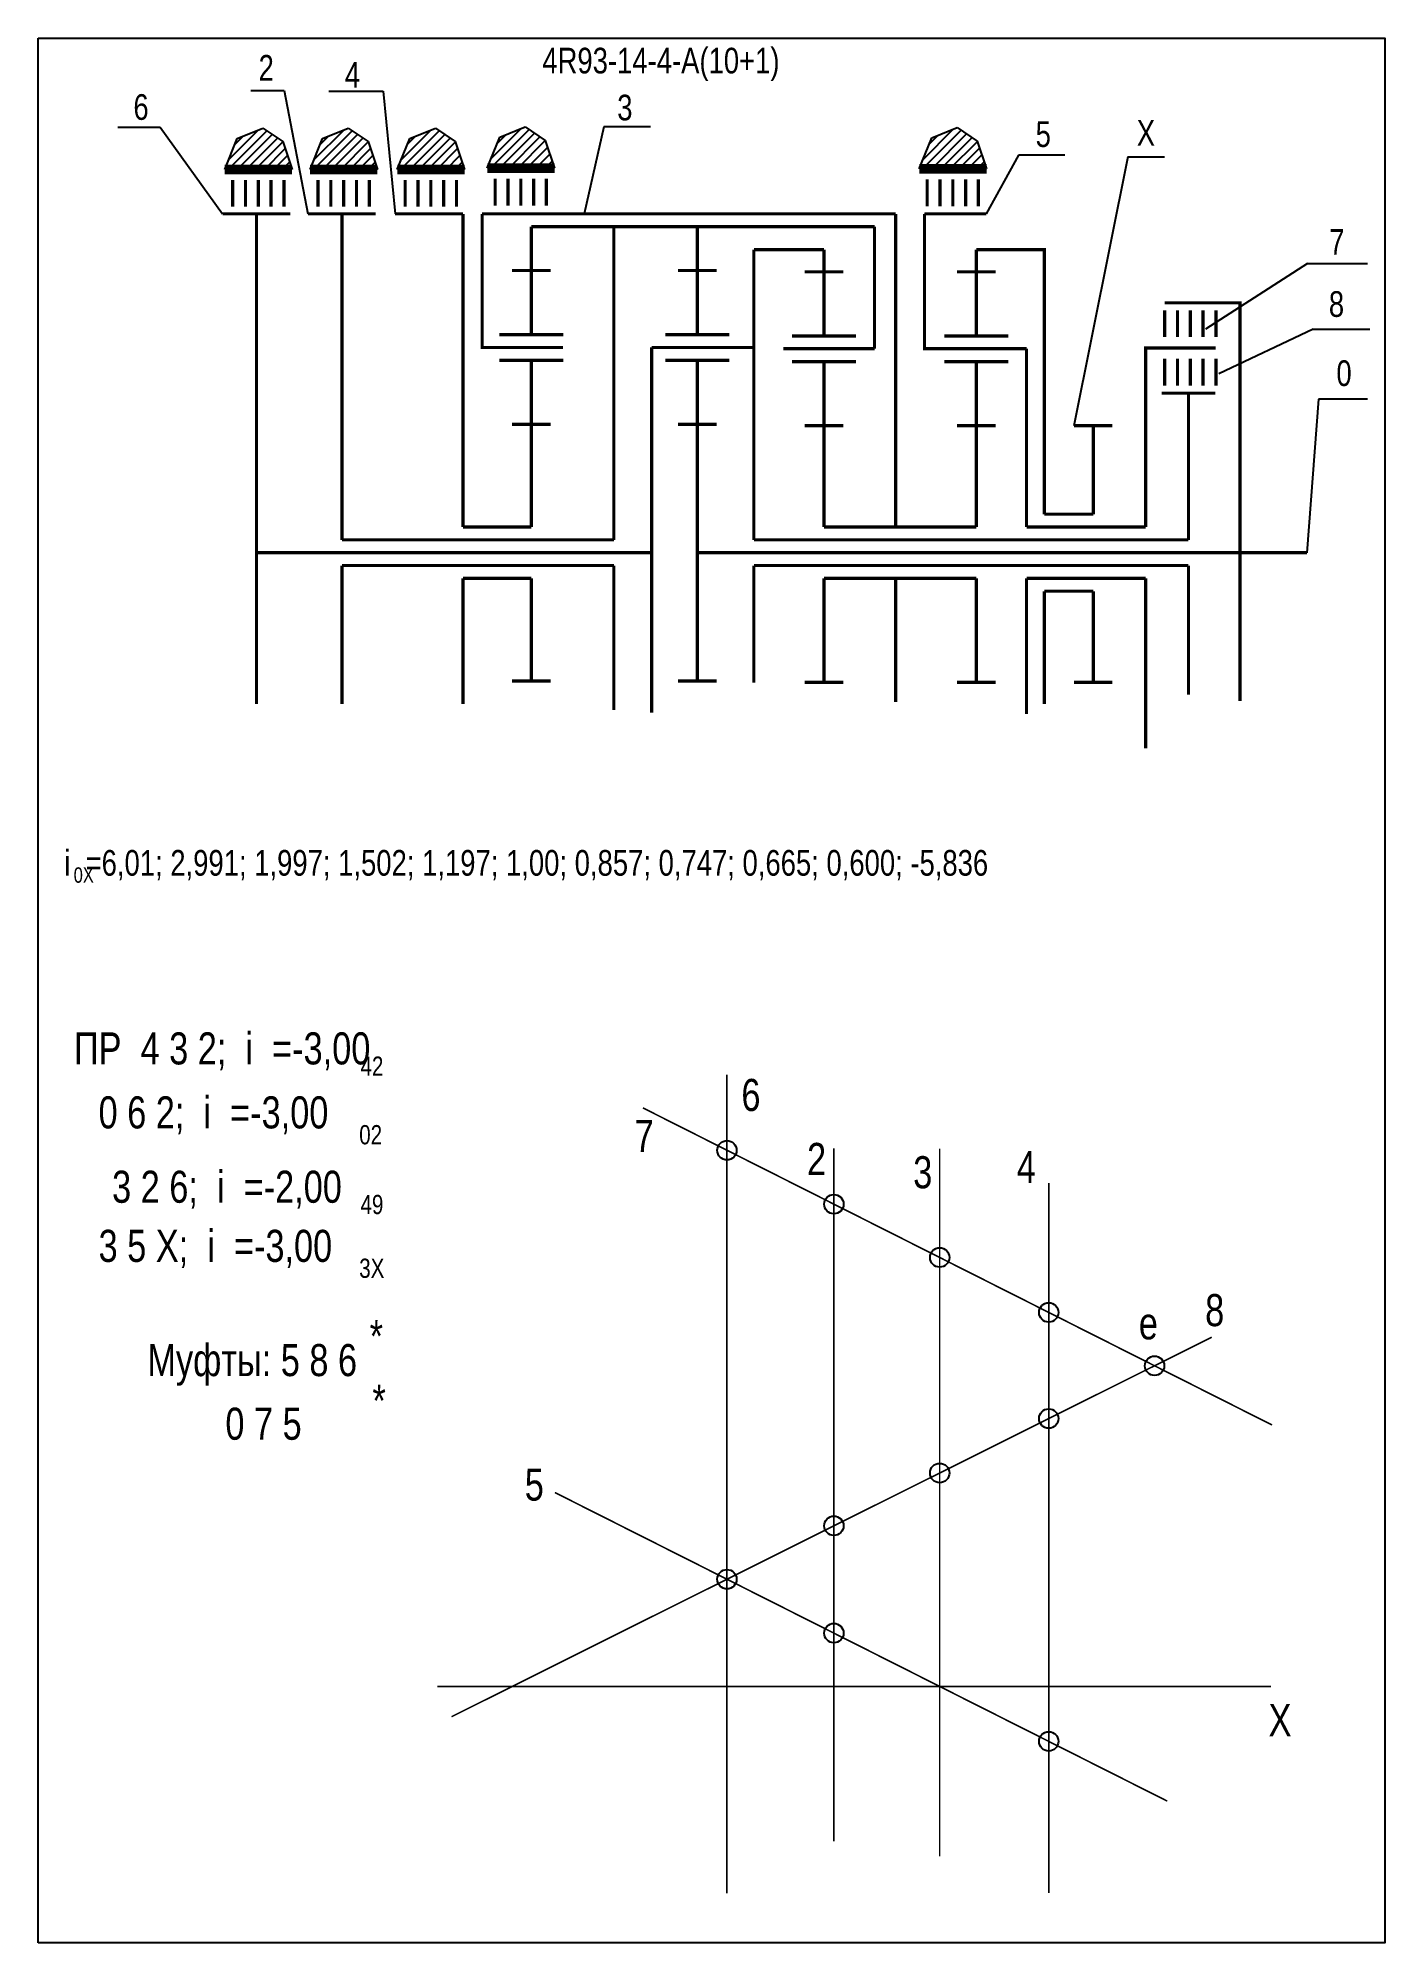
# Model space of a CAD drawing. Extents: x -352 to -142, y 153 to 450.
import ezdxf

# ---------------------------------------------------------------- set-up
doc = ezdxf.new("R2010")
doc.units = 0
doc.header["$LTSCALE"] = 15
doc.layers.get('DEFPOINTS').update_dxf_attribs({"linetype": 'CONTINUOUS'})
doc.layers.add('DIM', color=92, linetype='CONTINUOUS')
doc.layers.add('MAIN', color=5, linetype='CONTINUOUS')
doc.styles.add('AMK', font='amk.shx', dxfattribs={"width": 0.8})

msp = doc.modelspace()

# ---------------------------------------------------------------- hatches: boundary and pattern name
at = {"layer": 'DIM'}
h = msp.add_hatch(dxfattribs=at)
h.set_pattern_fill('_USER', color=0, angle=45, style=0, pattern_type=0)
h.set_pattern_definition([(45, (-71.0916, 3.7058), (-0.7071068, 0.7071068), [])])
h.paths.add_polyline_path([(-321.39, 434.22), (-323.33, 429.4), (-312.84, 429.4), (-314.28, 433.73), (-317.4, 435.84)])
h = msp.add_hatch(dxfattribs=at)
h.set_pattern_fill('_USER', color=0, angle=45, style=0, pattern_type=0)
h.set_pattern_definition([(45, (-57.7708, 3.7058), (-0.7071068, 0.7071068), [])])
h.paths.add_polyline_path([(-308.07, 434.22), (-310.01, 429.4), (-299.51, 429.4), (-300.96, 433.73), (-304.08, 435.84)])
h = msp.add_hatch(dxfattribs=at)
h.set_pattern_fill('_USER', color=0, angle=45, style=0, pattern_type=0)
h.set_pattern_definition([(45, (-44.1844, 3.7058), (-0.7071068, 0.7071068), [])])
h.paths.add_polyline_path([(-294.48, 434.22), (-296.42, 429.4), (-285.93, 429.4), (-287.38, 433.73), (-290.49, 435.84)])
h = msp.add_hatch(dxfattribs=at)
h.set_pattern_fill('_USER', color=0, angle=45, style=0, pattern_type=0)
h.set_pattern_definition([(45, (-30.1679, 3.8933), (-0.7071068, 0.7071068), [])])
h.paths.add_polyline_path([(-280.46, 434.41), (-282.41, 429.59), (-271.91, 429.59), (-273.36, 433.91), (-276.48, 436.03)])
h = msp.add_hatch(dxfattribs=at)
h.set_pattern_fill('_USER', color=0, angle=45, style=0, pattern_type=0)
h.set_pattern_definition([(45, (37.1979, 3.7731), (-0.7071068, 0.7071068), [])])
h.paths.add_polyline_path([(-213.1, 434.29), (-215.04, 429.47), (-204.55, 429.47), (-205.99, 433.79), (-209.11, 435.91)])

# ---------------------------------------------------------------- linework, layer by layer
at = {"layer": 'DEFPOINTS', "const_width": 0.25}
for points in [[(-245.02, 160.61), (-245.02, 288.25)], [(-160.03, 233.62), (-258.12, 283.06)], [(-228.35, 168.71), (-228.35, 276.75)], [(-211.85, 166.35), (-211.85, 276.71)], [(-194.85, 160.65), (-194.85, 271.35)], [(-287.97, 188.13), (-169.43, 247.31)], [(-176.36, 174.97), (-271.85, 223.09)], [(-290.17, 192.85), (-160.17, 192.85)]]:
    msp.add_lwpolyline(points, dxfattribs=at)
at = {"layer": 'DEFPOINTS'}
for centre in [(-245.02, 276.45), (-228.35, 268.05), (-211.85, 259.74), (-194.85, 251.17), (-178.35, 242.85), (-194.85, 234.62), (-211.85, 226.13), (-228.35, 217.9), (-245.02, 209.57), (-228.35, 201.17), (-194.85, 184.29)]:
    msp.add_circle(centre, 1.51, dxfattribs=at)
at = {"layer": 'DIM', "color": 0}
for p, q in [((-319.25, 441.69), (-314.07, 441.69)), ((-314.07, 441.69), (-310.35, 422.46)), ((-307.11, 441.57), (-298.64, 441.57)), ((-298.64, 441.57), (-296.76, 422.46)), ((-339.98, 435.99), (-333.41, 435.99)), ((-333.41, 435.99), (-323.67, 422.46)), ((-323.33, 429.4), (-321.39, 434.22)), ((-321.39, 434.22), (-317.4, 435.84)), ((-317.4, 435.84), (-314.28, 433.73)), ((-314.28, 433.73), (-312.84, 429.4)), ((-310.01, 429.4), (-308.07, 434.22)), ((-308.07, 434.22), (-304.08, 435.84)), ((-304.08, 435.84), (-300.96, 433.73)), ((-300.96, 433.73), (-299.51, 429.4)), ((-296.42, 429.4), (-294.48, 434.22)), ((-294.48, 434.22), (-290.49, 435.84)), ((-290.49, 435.84), (-287.38, 433.73)), ((-287.38, 433.73), (-285.93, 429.4)), ((-282.41, 429.59), (-280.46, 434.41)), ((-280.46, 434.41), (-276.48, 436.03)), ((-276.48, 436.03), (-273.36, 433.91)), ((-273.36, 433.91), (-271.91, 429.59)), ((-264.2, 436.01), (-267.28, 422.46)), ((-256.94, 436.01), (-264.2, 436.01)), ((-215.04, 429.47), (-213.1, 434.29)), ((-213.1, 434.29), (-209.11, 435.91)), ((-209.11, 435.91), (-205.99, 433.79)), ((-205.99, 433.79), (-204.55, 429.47)), ((-199.58, 431.61), (-204.58, 422.46)), ((-192.32, 431.61), (-199.58, 431.61)), ((-182.51, 431.34), (-190.91, 389.43)), ((-182.51, 431.34), (-176.78, 431.34)), ((-204.58, 422.46), (-214.21, 422.46)), ((-154.51, 414.72), (-170.39, 404.49)), ((-154.51, 414.72), (-145.16, 414.72)), ((-153.61, 404.49), (-168.32, 397.51)), ((-153.61, 404.49), (-144.8, 404.49)), ((-152.77, 393.55), (-154.58, 369.63)), ((-145.16, 393.55), (-152.77, 393.55))]:
    msp.add_line(p, q, dxfattribs=at)
at = {"layer": 'DIM', "color": 0, "const_width": 0.5}
for points in [[(-323.67, 422.46), (-313.09, 422.46)], [(-318.38, 369.63), (-318.38, 422.46)], [(-310.35, 422.46), (-299.77, 422.46)], [(-305.06, 371.63), (-305.06, 422.46)], [(-296.76, 422.46), (-286.19, 422.46)], [(-286.19, 373.63), (-286.19, 422.46)], [(-280.32, 401.63), (-283.19, 401.63), (-283.19, 422.46)], [(-218.73, 422.46), (-283.19, 422.46)], [(-218.73, 422.46), (-218.73, 373.63)], [(-204.58, 422.46), (-214.21, 422.46)], [(-211.04, 401.43), (-214.21, 401.43), (-214.21, 422.46)], [(-222.01, 420.46), (-275.52, 420.46)], [(-262.65, 420.46), (-262.65, 371.63)], [(-222.01, 420.46), (-222.01, 401.43)], [(-240.83, 416.88), (-240.83, 371.63)], [(-240.83, 416.88), (-229.89, 416.88)], [(-206.13, 416.88), (-195.54, 416.88), (-195.54, 375.63)], [(-176.78, 408.59), (-165.03, 408.59), (-165.03, 346.48)], [(-256.75, 401.63), (-256.75, 369.63)], [(-198.31, 401.43), (-198.31, 373.63)], [(-168.8, 401.53), (-179.73, 401.53), (-179.73, 373.63)], [(-168.89, 394.5), (-177.24, 394.5)], [(-173.06, 394.5), (-173.06, 371.63)], [(-195.54, 375.63), (-187.91, 375.63)], [(-305.06, 371.63), (-262.65, 371.63)], [(-286.19, 373.63), (-275.52, 373.63)], [(-240.83, 371.63), (-173.06, 371.63)], [(-229.89, 373.63), (-206.13, 373.63)], [(-229.89, 373.63), (-206.13, 373.63)], [(-198.31, 373.63), (-179.73, 373.63)], [(-318.38, 369.63), (-256.75, 369.63)], [(-318.38, 346.05), (-318.38, 369.63)], [(-256.75, 369.63), (-256.75, 344.7)], [(-249.63, 369.63), (-233.49, 369.63)], [(-239.09, 369.63), (-154.58, 369.63)], [(-305.06, 367.63), (-262.65, 367.63)], [(-305.06, 346.05), (-305.06, 367.63)], [(-286.19, 365.63), (-275.52, 365.63)], [(-286.19, 346.05), (-286.19, 365.63)], [(-262.65, 367.63), (-262.65, 345.12)], [(-240.83, 367.63), (-240.83, 349.38)], [(-240.83, 367.63), (-173.06, 367.63)], [(-229.89, 365.63), (-206.13, 365.63)], [(-218.73, 365.63), (-218.73, 346.36)], [(-198.31, 365.63), (-179.73, 365.63)], [(-198.31, 365.63), (-198.31, 344.49)], [(-179.73, 365.63), (-179.73, 339.12)], [(-173.06, 367.63), (-173.06, 347.48)], [(-195.54, 363.63), (-187.91, 363.63)], [(-195.54, 363.63), (-195.54, 346.05)]]:
    msp.add_lwpolyline(points, dxfattribs=at)
at = {"layer": 'MAIN'}
for points in [[(-352.43, 152.87), (-352.43, 449.87)], [(-352.43, 449.87), (-142.43, 449.87), (-142.43, 152.87), (-352.43, 152.87)]]:
    msp.add_lwpolyline(points, dxfattribs=at)
at = {"layer": 'MAIN', "color": 0}
for points, const_width in [([(-323.33, 429.4), (-312.84, 429.4)], 1.5), ([(-314.1, 427.75), (-314.1, 423.56)], 0.5), ([(-310.01, 429.4), (-299.51, 429.4)], 1.5), ([(-300.78, 427.75), (-300.78, 423.56)], 0.5), ([(-296.42, 429.4), (-285.93, 429.4)], 1.5), ([(-287.19, 427.75), (-287.19, 423.56)], 0.5), ([(-282.41, 429.59), (-271.91, 429.59)], 1.5), ([(-273.17, 427.94), (-273.17, 423.74)], 0.5), ([(-215.04, 429.47), (-204.55, 429.47)], 1.5), ([(-205.81, 427.82), (-205.81, 423.62)], 0.5), ([(-275.52, 413.63), (-275.52, 420.46)], 0.5), ([(-249.63, 413.63), (-249.63, 420.46)], 0.5), ([(-229.89, 413.43), (-229.89, 416.88)], 0.5), ([(-206.13, 403.43), (-206.13, 416.88)], 0.5), ([(-275.52, 413.63), (-278.52, 413.63)], 0.5), ([(-275.52, 403.63), (-275.52, 413.63)], 0.5), ([(-275.52, 413.63), (-272.52, 413.63)], 0.5), ([(-249.63, 413.63), (-252.63, 413.63)], 0.5), ([(-249.63, 403.63), (-249.63, 413.63)], 0.5), ([(-249.63, 413.63), (-246.63, 413.63)], 0.5), ([(-229.89, 413.43), (-232.89, 413.43)], 0.5), ([(-229.89, 403.43), (-229.89, 413.43)], 0.5), ([(-229.89, 413.43), (-226.89, 413.43)], 0.5), ([(-206.13, 413.43), (-209.13, 413.43)], 0.5), ([(-206.13, 413.43), (-203.13, 413.43)], 0.5), ([(-168.78, 407.43), (-168.78, 403.24)], 0.5), ([(-270.57, 401.63), (-280.32, 401.63)], 0.5), ([(-240.83, 401.63), (-256.75, 401.63)], 0.5), ([(-222.01, 401.43), (-236.25, 401.43)], 0.5), ([(-198.31, 401.43), (-211.04, 401.43)], 0.5), ([(-275.52, 399.63), (-280.52, 399.63)], 0.5), ([(-275.52, 389.63), (-275.52, 399.63), (-270.52, 399.63)], 0.5), ([(-249.63, 399.63), (-254.63, 399.63)], 0.5), ([(-249.63, 389.63), (-249.63, 399.63), (-244.63, 399.63)], 0.5), ([(-229.89, 399.43), (-234.89, 399.43)], 0.5), ([(-229.89, 389.43), (-229.89, 399.43), (-224.89, 399.43)], 0.5), ([(-206.13, 399.43), (-211.13, 399.43)], 0.5), ([(-206.13, 389.43), (-206.13, 399.43), (-201.13, 399.43)], 0.5), ([(-168.78, 399.87), (-168.78, 395.67)], 0.5), ([(-275.52, 389.63), (-278.52, 389.63)], 0.5), ([(-275.52, 373.63), (-275.52, 389.63)], 0.5), ([(-275.52, 389.63), (-272.52, 389.63)], 0.5), ([(-249.63, 389.63), (-252.63, 389.63)], 0.5), ([(-249.63, 369.63), (-249.63, 389.63)], 0.5), ([(-249.63, 389.63), (-246.63, 389.63)], 0.5), ([(-229.89, 389.43), (-232.89, 389.43)], 0.5), ([(-229.89, 373.63), (-229.89, 389.43)], 0.5), ([(-229.89, 389.43), (-226.89, 389.43)], 0.5), ([(-206.13, 389.43), (-209.13, 389.43)], 0.5), ([(-206.13, 373.63), (-206.13, 389.43)], 0.5), ([(-206.13, 389.43), (-203.13, 389.43)], 0.5), ([(-187.91, 389.43), (-190.91, 389.43)], 0.5), ([(-187.91, 375.63), (-187.91, 389.43)], 0.5), ([(-187.91, 389.43), (-184.91, 389.43)], 0.5), ([(-249.63, 369.63), (-249.63, 349.63)], 0.5), ([(-275.52, 365.63), (-275.52, 349.63)], 0.5), ([(-229.89, 365.63), (-229.89, 349.43)], 0.5), ([(-206.13, 365.63), (-206.13, 349.43)], 0.5), ([(-187.91, 363.63), (-187.91, 349.43)], 0.5), ([(-275.52, 349.63), (-278.52, 349.63)], 0.5), ([(-275.52, 349.63), (-272.52, 349.63)], 0.5), ([(-249.63, 349.63), (-252.63, 349.63)], 0.5), ([(-249.63, 349.63), (-246.63, 349.63)], 0.5), ([(-229.89, 349.43), (-232.89, 349.43)], 0.5), ([(-229.89, 349.43), (-226.89, 349.43)], 0.5), ([(-206.13, 349.43), (-209.13, 349.43)], 0.5), ([(-206.13, 349.43), (-203.13, 349.43)], 0.5), ([(-187.91, 349.43), (-190.91, 349.43)], 0.5), ([(-187.91, 349.43), (-184.91, 349.43)], 0.5)]:
    msp.add_lwpolyline(points, dxfattribs=dict(at, const_width=const_width))
for points in [[(-322.1, 427.75, 0.5, 0.5, 0), (-322.1, 423.56, 0.5, 0.5, 0)], [(-320.1, 427.75, 0.5, 0.5, 0), (-320.1, 423.56, 0.5, 0.5, 0)], [(-318.1, 427.75, 0.5, 0.5, 0), (-318.1, 423.56, 0.5, 0.5, 0)], [(-316.1, 427.75, 0.5, 0.5, 0), (-316.1, 423.56, 0.5, 0.5, 0)], [(-308.78, 427.75, 0.5, 0.5, 0), (-308.78, 423.56, 0.5, 0.5, 0)], [(-306.78, 427.75, 0.5, 0.5, 0), (-306.78, 423.56, 0.5, 0.5, 0)], [(-304.78, 427.75, 0.5, 0.5, 0), (-304.78, 423.56, 0.5, 0.5, 0)], [(-302.78, 427.75, 0.5, 0.5, 0), (-302.78, 423.56, 0.5, 0.5, 0)], [(-295.19, 427.75, 0.5, 0.5, 0), (-295.19, 423.56, 0.5, 0.5, 0)], [(-293.19, 427.75, 0.5, 0.5, 0), (-293.19, 423.56, 0.5, 0.5, 0)], [(-291.19, 427.75, 0.5, 0.5, 0), (-291.19, 423.56, 0.5, 0.5, 0)], [(-289.19, 427.75, 0.5, 0.5, 0), (-289.19, 423.56, 0.5, 0.5, 0)], [(-281.17, 427.94, 0.5, 0.5, 0), (-281.17, 423.74, 0.5, 0.5, 0)], [(-279.17, 427.94, 0.5, 0.5, 0), (-279.17, 423.74, 0.5, 0.5, 0)], [(-277.17, 427.94, 0.5, 0.5, 0), (-277.17, 423.74, 0.5, 0.5, 0)], [(-275.17, 427.94, 0.5, 0.5, 0), (-275.17, 423.74, 0.5, 0.5, 0)], [(-213.81, 427.82, 0.5, 0.5, 0), (-213.81, 423.62, 0.5, 0.5, 0)], [(-211.81, 427.82, 0.5, 0.5, 0), (-211.81, 423.62, 0.5, 0.5, 0)], [(-209.81, 427.82, 0.5, 0.5, 0), (-209.81, 423.62, 0.5, 0.5, 0)], [(-207.81, 427.82, 0.5, 0.5, 0), (-207.81, 423.62, 0.5, 0.5, 0)], [(-176.78, 407.43, 0.5, 0.5, 0), (-176.78, 403.24, 0.5, 0.5, 0)], [(-174.78, 407.43, 0.5, 0.5, 0), (-174.78, 403.24, 0.5, 0.5, 0)], [(-172.78, 407.43, 0.5, 0.5, 0), (-172.78, 403.24, 0.5, 0.5, 0)], [(-170.78, 407.43, 0.5, 0.5, 0), (-170.78, 403.24, 0.5, 0.5, 0)], [(-270.52, 403.63, 0.5, 0.5, 0), (-280.52, 403.63, 0.5, 0.5, 0)], [(-244.63, 403.63, 0.5, 0.5, 0), (-254.63, 403.63, 0.5, 0.5, 0)], [(-224.89, 403.43, 0.5, 0.5, 0), (-234.89, 403.43, 0.5, 0.5, 0)], [(-201.13, 403.43, 0.5, 0.5, 0), (-211.13, 403.43, 0.5, 0.5, 0)], [(-176.78, 399.87, 0.5, 0.5, 0), (-176.78, 395.67, 0.5, 0.5, 0)], [(-174.78, 399.87, 0.5, 0.5, 0), (-174.78, 395.67, 0.5, 0.5, 0)], [(-172.78, 399.87, 0.5, 0.5, 0), (-172.78, 395.67, 0.5, 0.5, 0)], [(-170.78, 399.87, 0.5, 0.5, 0), (-170.78, 395.67, 0.5, 0.5, 0)]]:
    msp.add_lwpolyline(points, format="xyseb", dxfattribs=at)

# ---------------------------------------------------------------- texts
at = {"layer": 'DIM', "color": 0, "style": 'AMK', "width": 0.8}
for s, height, p in [('4R93-14-4-A(10+1)', 4, (-273.81, 444.36)), ('2', 4, (-318.05, 443.23)), ('4', 4, (-304.6, 442.16)), ('6', 4, (-337.57, 437.12)), ('3', 4, (-262.13, 437.04)), ('5', 4, (-196.89, 432.89)), ('X', 4, (-181.12, 433.07)), ('7', 4, (-151.11, 416.08)), ('8', 4, (-151.17, 406.4)), ('0', 4, (-149.99, 395.62)), ('i  =6,01; 2,991; 1,997; 1,502; 1,197; 1,00; 0,857; 0,747; 0,665; 0,600; -5,836', 4, (-348.35, 319.27)), ('0X', 2.4, (-346.88, 318.17)), ('ПР  4 3 2;  i  =-3,00', 5, (-346.84, 289.84)), ('42', 3, (-302.16, 288.07)), ('     0 6 2;  i  =-3,00', 5, (-350.43, 279.86)), ('6', 5, (-242.77, 282.58)), ('02', 3, (-302.36, 277.38)), ('7', 5, (-259.41, 276.19)), ('2', 5, (-232.53, 272.6)), ('4', 5, (-199.84, 271.36)), ('    3 2 6;  i  =-2,00', 5, (-346.84, 268.27)), ('3', 5, (-215.98, 270.53)), ('49', 3, (-302.16, 266.5)), ('     3 5 X;  i  =-3,00', 5, (-350.43, 259.05)), ('3X', 3, (-302.36, 256.56)), ('8', 5, (-170.46, 249.03)), ('*', 5, (-300.73, 244.97)), ('e', 5, (-180.8, 246.97)), ('Муфты: 5 8 6', 5, (-335.39, 241.24)), ('*', 5, (-300.3, 234.9)), ('       0 7 5', 5, (-333.63, 231.32)), ('5', 5, (-276.55, 221.83)), ('X', 5, (-160.57, 185.1))]:
    msp.add_text(s, height=height, dxfattribs=at).set_placement(p)

doc.saveas('drawing.dxf')
